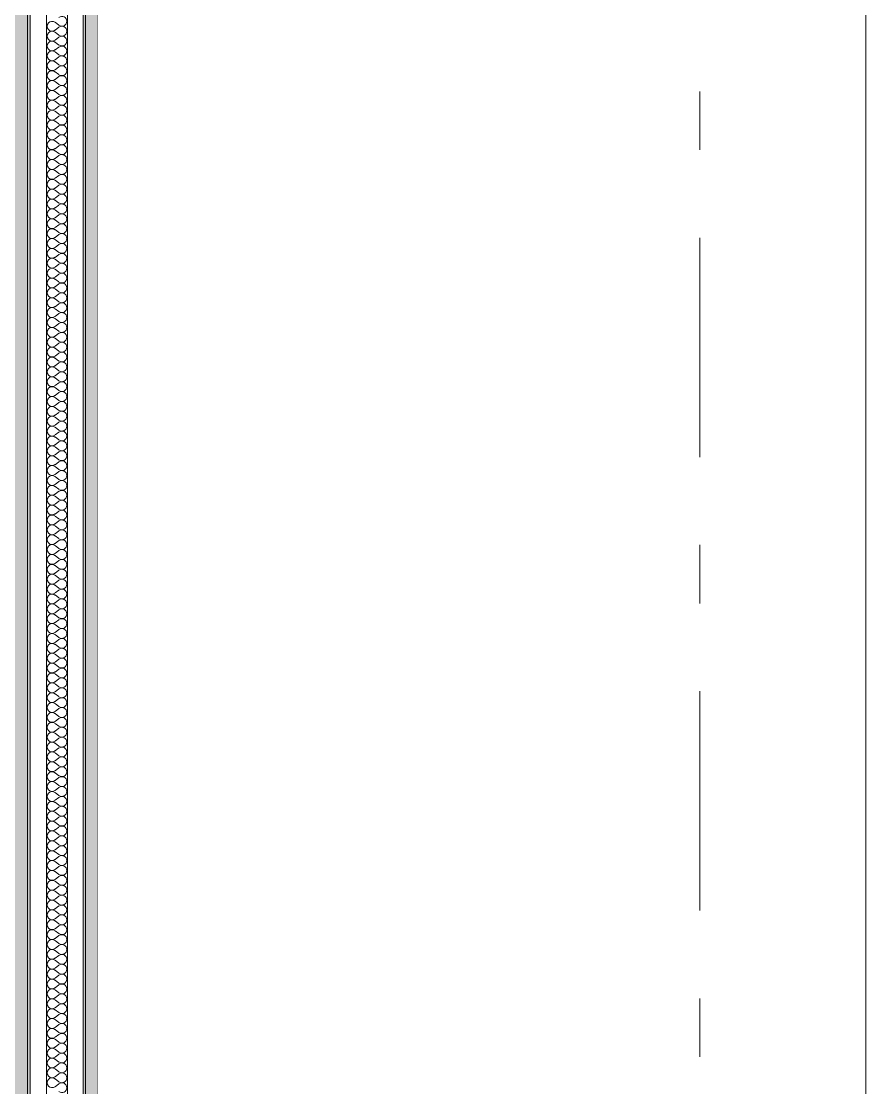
# Model space of a CAD drawing. Header units: millimetres. Extents: x -48147 to 1403542, y -455564 to 18123.
# Drawn here: x 1384228 to 1385246, y -441002 to -439716 of the extents above; entities that cross this region are included whole.
import ezdxf
from ezdxf.enums import TextEntityAlignment as Align

# ---------------------------------------------------------------- set-up
doc = ezdxf.new("R2010")
doc.units = ezdxf.units.MM
doc.header["$MEASUREMENT"] = 0
doc.linetypes.add('Double Dashed', pattern=[546.805537, 264.583325, -105.833328, 70.555556, -105.833328])
doc.linetypes.add('Wipeout_Contour', pattern=[1000, 0, -1000])
doc.layers.add('New_A-15-MG_Structural_Grid_Phase_2', color=7, linetype='Continuous')
doc.layers.add('New_A-25-M_Wall_Int', color=7, linetype='Continuous')
doc.layers.add('New_A-15-MG_Structural_Grid_Phase_2_Pen_No__222', color=7, linetype='Continuous', lineweight=13, true_color=0x65af33)
doc.layers.add('New_A-25-M_Wall_Int_Pen_No__107', color=7, linetype='Continuous', lineweight=15, true_color=0xa6a6a6)
doc.layers.add('New_A-25-M_Wall_Int_Pen_No__1', color=7, linetype='Continuous', lineweight=13)
doc.layers.add('New_A-25-M_Wall_Int_Pen_No__87', color=8, linetype='Continuous', lineweight=20)
doc.styles.add('GENERATED_STYLE_2', font='')
doc.styles.get('GENERATED_STYLE_2').set_extended_font_data('Swis721 BT')

# ---------------------------------------------------------------- blocks, each defined once
blk = doc.blocks.new('*X149', base_point=(1418663.2, -449992.5))
at = {"layer": 'New_A-25-M_Wall_Int_Pen_No__107', "linetype": 'Continuous'}
for p, q in [((1384268.7, -439717.5), (1384273.4, -439721.1)), ((1384268.7, -439727.1), (1384273.4, -439723.5)), ((1384268.7, -439729.4), (1384273.4, -439733)), ((1384268.7, -439739), (1384273.4, -439735.4)), ((1384268.7, -439741.3), (1384273.4, -439744.9)), ((1384268.7, -439750.9), (1384273.4, -439747.3)), ((1384268.7, -439753.2), (1384273.4, -439756.8)), ((1384268.7, -439762.8), (1384273.4, -439759.2)), ((1384268.7, -439765.1), (1384273.4, -439768.7)), ((1384268.7, -439774.7), (1384273.4, -439771.1)), ((1384268.7, -439777.1), (1384273.4, -439780.6)), ((1384268.7, -439786.6), (1384273.4, -439783)), ((1384268.7, -439789), (1384273.4, -439792.5)), ((1384268.7, -439798.5), (1384273.4, -439794.9)), ((1384268.7, -439800.9), (1384273.4, -439804.4)), ((1384268.7, -439810.4), (1384273.4, -439806.8)), ((1384268.7, -439812.8), (1384273.4, -439816.3)), ((1384268.7, -439822.3), (1384273.4, -439818.7)), ((1384268.7, -439824.7), (1384273.4, -439828.2)), ((1384268.7, -439834.2), (1384273.4, -439830.6)), ((1384268.7, -439836.6), (1384273.4, -439840.1)), ((1384268.7, -439846.1), (1384273.4, -439842.5)), ((1384268.7, -439848.5), (1384273.4, -439852.1)), ((1384268.7, -439858), (1384273.4, -439854.4)), ((1384268.7, -439860.4), (1384273.4, -439864)), ((1384268.7, -439869.9), (1384273.4, -439866.3)), ((1384268.7, -439872.3), (1384273.4, -439875.9)), ((1384268.7, -439881.8), (1384273.4, -439878.2)), ((1384268.7, -439884.2), (1384273.4, -439887.8)), ((1384268.7, -439893.7), (1384273.4, -439890.1)), ((1384268.7, -439896.1), (1384273.4, -439899.7)), ((1384268.7, -439905.6), (1384273.4, -439902.1)), ((1384268.7, -439908), (1384273.4, -439911.6)), ((1384268.7, -439917.5), (1384273.4, -439914)), ((1384268.7, -439919.9), (1384273.4, -439923.5)), ((1384268.7, -439929.4), (1384273.4, -439925.9)), ((1384268.7, -439931.8), (1384273.4, -439935.4)), ((1384268.7, -439941.3), (1384273.4, -439937.8)), ((1384268.7, -439943.7), (1384273.4, -439947.3)), ((1384268.7, -439953.2), (1384273.4, -439949.7)), ((1384268.7, -439955.6), (1384273.4, -439959.2)), ((1384268.7, -439965.1), (1384273.4, -439961.6)), ((1384268.7, -439967.5), (1384273.4, -439971.1)), ((1384268.7, -439977.1), (1384273.4, -439973.5)), ((1384268.7, -439979.4), (1384273.4, -439983)), ((1384268.7, -439989), (1384273.4, -439985.4)), ((1384268.7, -439991.3), (1384273.4, -439994.9)), ((1384268.7, -440000.9), (1384273.4, -439997.3)), ((1384268.7, -440003.2), (1384273.4, -440006.8)), ((1384268.7, -440012.8), (1384273.4, -440009.2)), ((1384268.7, -440015.1), (1384273.4, -440018.7)), ((1384268.7, -440024.7), (1384273.4, -440021.1)), ((1384268.7, -440027.1), (1384273.4, -440030.6)), ((1384268.7, -440036.6), (1384273.4, -440033)), ((1384268.7, -440039), (1384273.4, -440042.5)), ((1384268.7, -440048.5), (1384273.4, -440044.9)), ((1384268.7, -440050.9), (1384273.4, -440054.4)), ((1384268.7, -440060.4), (1384273.4, -440056.8)), ((1384268.7, -440062.8), (1384273.4, -440066.3)), ((1384268.7, -440072.3), (1384273.4, -440068.7)), ((1384268.7, -440074.7), (1384273.4, -440078.2)), ((1384268.7, -440084.2), (1384273.4, -440080.6)), ((1384268.7, -440086.6), (1384273.4, -440090.1)), ((1384268.7, -440096.1), (1384273.4, -440092.5)), ((1384268.7, -440098.5), (1384273.4, -440102.1)), ((1384268.7, -440108), (1384273.4, -440104.4)), ((1384268.7, -440110.4), (1384273.4, -440114)), ((1384268.7, -440119.9), (1384273.4, -440116.3)), ((1384268.7, -440122.3), (1384273.4, -440125.9)), ((1384268.7, -440131.8), (1384273.4, -440128.2)), ((1384268.7, -440134.2), (1384273.4, -440137.8)), ((1384268.7, -440143.7), (1384273.4, -440140.1)), ((1384268.7, -440146.1), (1384273.4, -440149.7)), ((1384268.7, -440155.6), (1384273.4, -440152.1)), ((1384268.7, -440158), (1384273.4, -440161.6)), ((1384268.7, -440167.5), (1384273.4, -440164)), ((1384268.7, -440169.9), (1384273.4, -440173.5)), ((1384268.7, -440179.4), (1384273.4, -440175.9)), ((1384268.7, -440181.8), (1384273.4, -440185.4)), ((1384268.7, -440191.3), (1384273.4, -440187.8)), ((1384268.7, -440193.7), (1384273.4, -440197.3)), ((1384268.7, -440203.2), (1384273.4, -440199.7)), ((1384268.7, -440205.6), (1384273.4, -440209.2)), ((1384268.7, -440215.1), (1384273.4, -440211.6)), ((1384268.7, -440217.5), (1384273.4, -440221.1)), ((1384268.7, -440227.1), (1384273.4, -440223.5)), ((1384268.7, -440229.4), (1384273.4, -440233)), ((1384268.7, -440239), (1384273.4, -440235.4)), ((1384268.7, -440241.3), (1384273.4, -440244.9)), ((1384268.7, -440250.9), (1384273.4, -440247.3)), ((1384268.7, -440253.2), (1384273.4, -440256.8)), ((1384268.7, -440262.8), (1384273.4, -440259.2)), ((1384268.7, -440265.1), (1384273.4, -440268.7)), ((1384268.7, -440274.7), (1384273.4, -440271.1)), ((1384268.7, -440277.1), (1384273.4, -440280.6)), ((1384268.7, -440286.6), (1384273.4, -440283)), ((1384268.7, -440289), (1384273.4, -440292.5)), ((1384268.7, -440298.5), (1384273.4, -440294.9)), ((1384268.7, -440300.9), (1384273.4, -440304.4)), ((1384268.7, -440310.4), (1384273.4, -440306.8)), ((1384268.7, -440312.8), (1384273.4, -440316.3)), ((1384268.7, -440322.3), (1384273.4, -440318.7)), ((1384268.7, -440324.7), (1384273.4, -440328.2)), ((1384268.7, -440334.2), (1384273.4, -440330.6)), ((1384268.7, -440336.6), (1384273.4, -440340.1)), ((1384268.7, -440346.1), (1384273.4, -440342.5)), ((1384268.7, -440348.5), (1384273.4, -440352.1)), ((1384268.7, -440358), (1384273.4, -440354.4)), ((1384268.7, -440360.4), (1384273.4, -440364)), ((1384268.7, -440369.9), (1384273.4, -440366.3)), ((1384268.7, -440372.3), (1384273.4, -440375.9)), ((1384268.7, -440381.8), (1384273.4, -440378.2)), ((1384268.7, -440384.2), (1384273.4, -440387.8)), ((1384268.7, -440393.7), (1384273.4, -440390.1)), ((1384268.7, -440396.1), (1384273.4, -440399.7)), ((1384268.7, -440405.6), (1384273.4, -440402.1)), ((1384268.7, -440408), (1384273.4, -440411.6)), ((1384268.7, -440417.5), (1384273.4, -440414)), ((1384268.7, -440419.9), (1384273.4, -440423.5)), ((1384268.7, -440429.4), (1384273.4, -440425.9)), ((1384268.7, -440431.8), (1384273.4, -440435.4)), ((1384268.7, -440441.3), (1384273.4, -440437.8)), ((1384268.7, -440443.7), (1384273.4, -440447.3)), ((1384268.7, -440453.2), (1384273.4, -440449.7)), ((1384268.7, -440455.6), (1384273.4, -440459.2)), ((1384268.7, -440465.1), (1384273.4, -440461.6)), ((1384268.7, -440467.5), (1384273.4, -440471.1)), ((1384268.7, -440477.1), (1384273.4, -440473.5)), ((1384268.7, -440479.4), (1384273.4, -440483)), ((1384268.7, -440489), (1384273.4, -440485.4)), ((1384268.7, -440491.3), (1384273.4, -440494.9)), ((1384268.7, -440500.9), (1384273.4, -440497.3)), ((1384268.7, -440503.2), (1384273.4, -440506.8)), ((1384268.7, -440512.8), (1384273.4, -440509.2)), ((1384268.7, -440515.1), (1384273.4, -440518.7)), ((1384268.7, -440524.7), (1384273.4, -440521.1)), ((1384268.7, -440527.1), (1384273.4, -440530.6)), ((1384268.7, -440536.6), (1384273.4, -440533)), ((1384268.7, -440539), (1384273.4, -440542.5)), ((1384268.7, -440548.5), (1384273.4, -440544.9)), ((1384268.7, -440550.9), (1384273.4, -440554.4)), ((1384268.7, -440560.4), (1384273.4, -440556.8)), ((1384268.7, -440562.8), (1384273.4, -440566.3)), ((1384268.7, -440572.3), (1384273.4, -440568.7)), ((1384268.7, -440574.7), (1384273.4, -440578.2)), ((1384268.7, -440584.2), (1384273.4, -440580.6)), ((1384268.7, -440586.6), (1384273.4, -440590.1)), ((1384268.7, -440596.1), (1384273.4, -440592.5)), ((1384268.7, -440598.5), (1384273.4, -440602.1)), ((1384268.7, -440608), (1384273.4, -440604.4)), ((1384268.7, -440610.4), (1384273.4, -440614)), ((1384268.7, -440619.9), (1384273.4, -440616.3)), ((1384268.7, -440622.3), (1384273.4, -440625.9)), ((1384268.7, -440631.8), (1384273.4, -440628.2)), ((1384268.7, -440634.2), (1384273.4, -440637.8)), ((1384268.7, -440643.7), (1384273.4, -440640.1)), ((1384268.7, -440646.1), (1384273.4, -440649.7)), ((1384268.7, -440655.6), (1384273.4, -440652.1)), ((1384268.7, -440658), (1384273.4, -440661.6)), ((1384268.7, -440667.5), (1384273.4, -440664)), ((1384268.7, -440669.9), (1384273.4, -440673.5)), ((1384268.7, -440679.4), (1384273.4, -440675.9)), ((1384268.7, -440681.8), (1384273.4, -440685.4)), ((1384268.7, -440691.3), (1384273.4, -440687.8)), ((1384268.7, -440693.7), (1384273.4, -440697.3)), ((1384268.7, -440703.2), (1384273.4, -440699.7)), ((1384268.7, -440705.6), (1384273.4, -440709.2)), ((1384268.7, -440715.1), (1384273.4, -440711.6)), ((1384268.7, -440717.5), (1384273.4, -440721.1)), ((1384268.7, -440727.1), (1384273.4, -440723.5)), ((1384268.7, -440729.4), (1384273.4, -440733)), ((1384268.7, -440739), (1384273.4, -440735.4)), ((1384268.7, -440741.3), (1384273.4, -440744.9)), ((1384268.7, -440750.9), (1384273.4, -440747.3)), ((1384268.7, -440753.2), (1384273.4, -440756.8)), ((1384268.7, -440762.8), (1384273.4, -440759.2)), ((1384268.7, -440765.1), (1384273.4, -440768.7)), ((1384268.7, -440774.7), (1384273.4, -440771.1)), ((1384268.7, -440777.1), (1384273.4, -440780.6)), ((1384268.7, -440786.6), (1384273.4, -440783)), ((1384268.7, -440789), (1384273.4, -440792.5)), ((1384268.7, -440798.5), (1384273.4, -440794.9)), ((1384268.7, -440800.9), (1384273.4, -440804.4)), ((1384268.7, -440810.4), (1384273.4, -440806.8)), ((1384268.7, -440812.8), (1384273.4, -440816.3)), ((1384268.7, -440822.3), (1384273.4, -440818.7)), ((1384268.7, -440824.7), (1384273.4, -440828.2)), ((1384268.7, -440834.2), (1384273.4, -440830.6)), ((1384268.7, -440836.6), (1384273.4, -440840.1)), ((1384268.7, -440846.1), (1384273.4, -440842.5)), ((1384268.7, -440848.5), (1384273.4, -440852.1)), ((1384268.7, -440858), (1384273.4, -440854.4)), ((1384268.7, -440860.4), (1384273.4, -440864)), ((1384268.7, -440869.9), (1384273.4, -440866.3)), ((1384268.7, -440872.3), (1384273.4, -440875.9)), ((1384268.7, -440881.8), (1384273.4, -440878.2)), ((1384268.7, -440884.2), (1384273.4, -440887.8)), ((1384268.7, -440893.7), (1384273.4, -440890.1)), ((1384268.7, -440896.1), (1384273.4, -440899.7)), ((1384268.7, -440905.6), (1384273.4, -440902.1)), ((1384268.7, -440908), (1384273.4, -440911.6)), ((1384268.7, -440917.5), (1384273.4, -440914)), ((1384268.7, -440919.9), (1384273.4, -440923.5)), ((1384268.7, -440929.4), (1384273.4, -440925.9)), ((1384268.7, -440931.8), (1384273.4, -440935.4)), ((1384268.7, -440941.3), (1384273.4, -440937.8)), ((1384268.7, -440943.7), (1384273.4, -440947.3)), ((1384268.7, -440953.2), (1384273.4, -440949.7)), ((1384268.7, -440955.6), (1384273.4, -440959.2)), ((1384268.7, -440965.1), (1384273.4, -440961.6)), ((1384268.7, -440967.5), (1384273.4, -440971.1)), ((1384268.7, -440977.1), (1384273.4, -440973.5)), ((1384268.7, -440979.4), (1384273.4, -440983)), ((1384268.7, -440989), (1384273.4, -440985.4)), ((1384268.7, -440991.3), (1384273.4, -440994.9)), ((1384268.7, -441000.9), (1384273.4, -440997.3))]:
    blk.add_line(p, q, dxfattribs=at)
for centre, start, end in [((1384277, -439716.3), 0, 126.8699), ((1384265.1, -439722.3), 53.1301, 306.8699), ((1384277, -439716.3), 233.1301, 0), ((1384277, -439728.2), 0, 126.8699), ((1384265.1, -439734.2), 53.1301, 306.8699), ((1384277, -439728.2), 233.1301, 0), ((1384277, -439740.1), 0, 126.8699), ((1384265.1, -439746.1), 53.1301, 306.8699), ((1384265.1, -439758), 53.1301, 306.8699), ((1384277, -439740.1), 233.1301, 0), ((1384277, -439752.1), 0, 126.8699), ((1384277, -439752.1), 233.1301, 0), ((1384265.1, -439769.9), 53.1301, 306.8699), ((1384277, -439764), 0, 126.8699), ((1384277, -439764), 233.1301, 0), ((1384265.1, -439781.8), 53.1301, 306.8699), ((1384277, -439775.9), 0, 126.8699), ((1384277, -439775.9), 233.1301, 0), ((1384265.1, -439793.7), 53.1301, 306.8699), ((1384277, -439787.8), 0, 126.8699), ((1384277, -439787.8), 233.1301, 0), ((1384265.1, -439805.6), 53.1301, 306.8699), ((1384277, -439799.7), 0, 126.8699), ((1384277, -439799.7), 233.1301, 0), ((1384265.1, -439817.5), 53.1301, 306.8699), ((1384277, -439811.6), 0, 126.8699), ((1384277, -439811.6), 233.1301, 0), ((1384265.1, -439829.4), 53.1301, 306.8699), ((1384277, -439823.5), 0, 126.8699), ((1384277, -439823.5), 233.1301, 0), ((1384277, -439835.4), 0, 126.8699), ((1384265.1, -439841.3), 53.1301, 306.8699), ((1384277, -439835.4), 233.1301, 0), ((1384277, -439847.3), 0, 126.8699), ((1384265.1, -439853.2), 53.1301, 306.8699), ((1384277, -439847.3), 233.1301, 0), ((1384277, -439859.2), 0, 126.8699), ((1384265.1, -439865.1), 53.1301, 306.8699), ((1384277, -439859.2), 233.1301, 0), ((1384277, -439871.1), 0, 126.8699), ((1384265.1, -439877.1), 53.1301, 306.8699), ((1384277, -439871.1), 233.1301, 0), ((1384277, -439883), 0, 126.8699), ((1384265.1, -439889), 53.1301, 306.8699), ((1384277, -439883), 233.1301, 0), ((1384277, -439894.9), 0, 126.8699), ((1384265.1, -439900.9), 53.1301, 306.8699), ((1384265.1, -439912.8), 53.1301, 306.8699), ((1384277, -439894.9), 233.1301, 0), ((1384277, -439906.8), 0, 126.8699), ((1384277, -439906.8), 233.1301, 0), ((1384265.1, -439924.7), 53.1301, 306.8699), ((1384277, -439918.7), 0, 126.8699), ((1384277, -439918.7), 233.1301, 0), ((1384265.1, -439936.6), 53.1301, 306.8699), ((1384277, -439930.6), 0, 126.8699), ((1384277, -439930.6), 233.1301, 0), ((1384265.1, -439948.5), 53.1301, 306.8699), ((1384277, -439942.5), 0, 126.8699), ((1384277, -439942.5), 233.1301, 0), ((1384265.1, -439960.4), 53.1301, 306.8699), ((1384277, -439954.4), 0, 126.8699), ((1384277, -439954.4), 233.1301, 0), ((1384265.1, -439972.3), 53.1301, 306.8699), ((1384277, -439966.3), 0, 126.8699), ((1384277, -439966.3), 233.1301, 0), ((1384265.1, -439984.2), 53.1301, 306.8699), ((1384277, -439978.2), 0, 126.8699), ((1384277, -439978.2), 233.1301, 0), ((1384277, -439990.1), 0, 126.8699), ((1384265.1, -439996.1), 53.1301, 306.8699), ((1384277, -439990.1), 233.1301, 0), ((1384277, -440002.1), 0, 126.8699), ((1384265.1, -440008), 53.1301, 306.8699), ((1384277, -440002.1), 233.1301, 0), ((1384277, -440014), 0, 126.8699), ((1384265.1, -440019.9), 53.1301, 306.8699), ((1384277, -440014), 233.1301, 0), ((1384277, -440025.9), 0, 126.8699), ((1384265.1, -440031.8), 53.1301, 306.8699), ((1384277, -440025.9), 233.1301, 0), ((1384277, -440037.8), 0, 126.8699), ((1384265.1, -440043.7), 53.1301, 306.8699), ((1384277, -440037.8), 233.1301, 0), ((1384277, -440049.7), 0, 126.8699), ((1384265.1, -440055.6), 53.1301, 306.8699), ((1384277, -440049.7), 233.1301, 0), ((1384277, -440061.6), 0, 126.8699), ((1384265.1, -440067.5), 53.1301, 306.8699), ((1384265.1, -440079.4), 53.1301, 306.8699), ((1384277, -440061.6), 233.1301, 0), ((1384277, -440073.5), 0, 126.8699), ((1384277, -440073.5), 233.1301, 0), ((1384265.1, -440091.3), 53.1301, 306.8699), ((1384277, -440085.4), 0, 126.8699), ((1384277, -440085.4), 233.1301, 0), ((1384265.1, -440103.2), 53.1301, 306.8699), ((1384277, -440097.3), 0, 126.8699), ((1384277, -440097.3), 233.1301, 0), ((1384265.1, -440115.1), 53.1301, 306.8699), ((1384277, -440109.2), 0, 126.8699), ((1384277, -440109.2), 233.1301, 0), ((1384265.1, -440127.1), 53.1301, 306.8699), ((1384277, -440121.1), 0, 126.8699), ((1384277, -440121.1), 233.1301, 0), ((1384265.1, -440139), 53.1301, 306.8699), ((1384277, -440133), 0, 126.8699), ((1384277, -440133), 233.1301, 0), ((1384265.1, -440150.9), 53.1301, 306.8699), ((1384277, -440144.9), 0, 126.8699), ((1384277, -440144.9), 233.1301, 0), ((1384277, -440156.8), 0, 126.8699), ((1384265.1, -440162.8), 53.1301, 306.8699), ((1384277, -440156.8), 233.1301, 0), ((1384277, -440168.7), 0, 126.8699), ((1384265.1, -440174.7), 53.1301, 306.8699), ((1384277, -440168.7), 233.1301, 0), ((1384277, -440180.6), 0, 126.8699), ((1384265.1, -440186.6), 53.1301, 306.8699), ((1384277, -440180.6), 233.1301, 0), ((1384277, -440192.5), 0, 126.8699), ((1384265.1, -440198.5), 53.1301, 306.8699), ((1384277, -440192.5), 233.1301, 0), ((1384277, -440204.4), 0, 126.8699), ((1384265.1, -440210.4), 53.1301, 306.8699), ((1384277, -440204.4), 233.1301, 0), ((1384277, -440216.3), 0, 126.8699), ((1384265.1, -440222.3), 53.1301, 306.8699), ((1384265.1, -440234.2), 53.1301, 306.8699), ((1384277, -440216.3), 233.1301, 0), ((1384277, -440228.2), 0, 126.8699), ((1384277, -440228.2), 233.1301, 0), ((1384265.1, -440246.1), 53.1301, 306.8699), ((1384277, -440240.1), 0, 126.8699), ((1384277, -440240.1), 233.1301, 0), ((1384265.1, -440258), 53.1301, 306.8699), ((1384277, -440252.1), 0, 126.8699), ((1384277, -440252.1), 233.1301, 0), ((1384265.1, -440269.9), 53.1301, 306.8699), ((1384277, -440264), 0, 126.8699), ((1384277, -440264), 233.1301, 0), ((1384265.1, -440281.8), 53.1301, 306.8699), ((1384277, -440275.9), 0, 126.8699), ((1384277, -440275.9), 233.1301, 0), ((1384265.1, -440293.7), 53.1301, 306.8699), ((1384277, -440287.8), 0, 126.8699), ((1384277, -440287.8), 233.1301, 0), ((1384265.1, -440305.6), 53.1301, 306.8699), ((1384277, -440299.7), 0, 126.8699), ((1384277, -440299.7), 233.1301, 0), ((1384277, -440311.6), 0, 126.8699), ((1384265.1, -440317.5), 53.1301, 306.8699), ((1384277, -440311.6), 233.1301, 0), ((1384277, -440323.5), 0, 126.8699), ((1384265.1, -440329.4), 53.1301, 306.8699), ((1384277, -440323.5), 233.1301, 0), ((1384277, -440335.4), 0, 126.8699), ((1384265.1, -440341.3), 53.1301, 306.8699), ((1384277, -440335.4), 233.1301, 0), ((1384277, -440347.3), 0, 126.8699), ((1384265.1, -440353.2), 53.1301, 306.8699), ((1384277, -440347.3), 233.1301, 0), ((1384277, -440359.2), 0, 126.8699), ((1384265.1, -440365.1), 53.1301, 306.8699), ((1384277, -440359.2), 233.1301, 0), ((1384277, -440371.1), 0, 126.8699), ((1384265.1, -440377.1), 53.1301, 306.8699), ((1384277, -440371.1), 233.1301, 0), ((1384277, -440383), 0, 126.8699), ((1384265.1, -440389), 53.1301, 306.8699), ((1384265.1, -440400.9), 53.1301, 306.8699), ((1384277, -440383), 233.1301, 0), ((1384277, -440394.9), 0, 126.8699), ((1384277, -440394.9), 233.1301, 0), ((1384265.1, -440412.8), 53.1301, 306.8699), ((1384277, -440406.8), 0, 126.8699), ((1384277, -440406.8), 233.1301, 0), ((1384265.1, -440424.7), 53.1301, 306.8699), ((1384277, -440418.7), 0, 126.8699), ((1384277, -440418.7), 233.1301, 0), ((1384265.1, -440436.6), 53.1301, 306.8699), ((1384277, -440430.6), 0, 126.8699), ((1384277, -440430.6), 233.1301, 0), ((1384265.1, -440448.5), 53.1301, 306.8699), ((1384277, -440442.5), 0, 126.8699), ((1384277, -440442.5), 233.1301, 0), ((1384265.1, -440460.4), 53.1301, 306.8699), ((1384277, -440454.4), 0, 126.8699), ((1384277, -440454.4), 233.1301, 0), ((1384265.1, -440472.3), 53.1301, 306.8699), ((1384277, -440466.3), 0, 126.8699), ((1384277, -440466.3), 233.1301, 0), ((1384277, -440478.2), 0, 126.8699), ((1384265.1, -440484.2), 53.1301, 306.8699), ((1384277, -440478.2), 233.1301, 0), ((1384277, -440490.1), 0, 126.8699), ((1384265.1, -440496.1), 53.1301, 306.8699), ((1384277, -440490.1), 233.1301, 0), ((1384277, -440502.1), 0, 126.8699), ((1384265.1, -440508), 53.1301, 306.8699), ((1384277, -440502.1), 233.1301, 0), ((1384277, -440514), 0, 126.8699), ((1384265.1, -440519.9), 53.1301, 306.8699), ((1384277, -440514), 233.1301, 0), ((1384277, -440525.9), 0, 126.8699), ((1384265.1, -440531.8), 53.1301, 306.8699), ((1384277, -440525.9), 233.1301, 0), ((1384277, -440537.8), 0, 126.8699), ((1384265.1, -440543.7), 53.1301, 306.8699), ((1384265.1, -440555.6), 53.1301, 306.8699), ((1384277, -440537.8), 233.1301, 0), ((1384277, -440549.7), 0, 126.8699), ((1384277, -440549.7), 233.1301, 0), ((1384265.1, -440567.5), 53.1301, 306.8699), ((1384277, -440561.6), 0, 126.8699), ((1384277, -440561.6), 233.1301, 0), ((1384265.1, -440579.4), 53.1301, 306.8699), ((1384277, -440573.5), 0, 126.8699), ((1384277, -440573.5), 233.1301, 0), ((1384265.1, -440591.3), 53.1301, 306.8699), ((1384277, -440585.4), 0, 126.8699), ((1384277, -440585.4), 233.1301, 0), ((1384265.1, -440603.2), 53.1301, 306.8699), ((1384277, -440597.3), 0, 126.8699), ((1384277, -440597.3), 233.1301, 0), ((1384265.1, -440615.1), 53.1301, 306.8699), ((1384277, -440609.2), 0, 126.8699), ((1384277, -440609.2), 233.1301, 0), ((1384265.1, -440627.1), 53.1301, 306.8699), ((1384277, -440621.1), 0, 126.8699), ((1384277, -440621.1), 233.1301, 0), ((1384277, -440633), 0, 126.8699), ((1384265.1, -440639), 53.1301, 306.8699), ((1384277, -440633), 233.1301, 0), ((1384277, -440644.9), 0, 126.8699), ((1384265.1, -440650.9), 53.1301, 306.8699), ((1384277, -440644.9), 233.1301, 0), ((1384277, -440656.8), 0, 126.8699), ((1384265.1, -440662.8), 53.1301, 306.8699), ((1384277, -440656.8), 233.1301, 0), ((1384277, -440668.7), 0, 126.8699), ((1384265.1, -440674.7), 53.1301, 306.8699), ((1384277, -440668.7), 233.1301, 0), ((1384277, -440680.6), 0, 126.8699), ((1384265.1, -440686.6), 53.1301, 306.8699), ((1384277, -440680.6), 233.1301, 0), ((1384277, -440692.5), 0, 126.8699), ((1384265.1, -440698.5), 53.1301, 306.8699), ((1384277, -440692.5), 233.1301, 0), ((1384277, -440704.4), 0, 126.8699), ((1384265.1, -440710.4), 53.1301, 306.8699), ((1384265.1, -440722.3), 53.1301, 306.8699), ((1384277, -440704.4), 233.1301, 0), ((1384277, -440716.3), 0, 126.8699), ((1384277, -440716.3), 233.1301, 0), ((1384265.1, -440734.2), 53.1301, 306.8699), ((1384277, -440728.2), 0, 126.8699), ((1384277, -440728.2), 233.1301, 0), ((1384265.1, -440746.1), 53.1301, 306.8699), ((1384277, -440740.1), 0, 126.8699), ((1384277, -440740.1), 233.1301, 0), ((1384265.1, -440758), 53.1301, 306.8699), ((1384277, -440752.1), 0, 126.8699), ((1384277, -440752.1), 233.1301, 0), ((1384265.1, -440769.9), 53.1301, 306.8699), ((1384277, -440764), 0, 126.8699), ((1384277, -440764), 233.1301, 0), ((1384265.1, -440781.8), 53.1301, 306.8699), ((1384277, -440775.9), 0, 126.8699), ((1384277, -440775.9), 233.1301, 0), ((1384265.1, -440793.7), 53.1301, 306.8699), ((1384277, -440787.8), 0, 126.8699), ((1384277, -440787.8), 233.1301, 0), ((1384277, -440799.7), 0, 126.8699), ((1384265.1, -440805.6), 53.1301, 306.8699), ((1384277, -440799.7), 233.1301, 0), ((1384277, -440811.6), 0, 126.8699), ((1384265.1, -440817.5), 53.1301, 306.8699), ((1384277, -440811.6), 233.1301, 0), ((1384277, -440823.5), 0, 126.8699), ((1384265.1, -440829.4), 53.1301, 306.8699), ((1384277, -440823.5), 233.1301, 0), ((1384277, -440835.4), 0, 126.8699), ((1384265.1, -440841.3), 53.1301, 306.8699), ((1384277, -440835.4), 233.1301, 0), ((1384277, -440847.3), 0, 126.8699), ((1384265.1, -440853.2), 53.1301, 306.8699), ((1384277, -440847.3), 233.1301, 0), ((1384277, -440859.2), 0, 126.8699), ((1384265.1, -440865.1), 53.1301, 306.8699), ((1384265.1, -440877.1), 53.1301, 306.8699), ((1384277, -440859.2), 233.1301, 0), ((1384277, -440871.1), 0, 126.8699), ((1384277, -440871.1), 233.1301, 0), ((1384265.1, -440889), 53.1301, 306.8699), ((1384277, -440883), 0, 126.8699), ((1384277, -440883), 233.1301, 0), ((1384265.1, -440900.9), 53.1301, 306.8699), ((1384277, -440894.9), 0, 126.8699), ((1384277, -440894.9), 233.1301, 0), ((1384265.1, -440912.8), 53.1301, 306.8699), ((1384277, -440906.8), 0, 126.8699), ((1384277, -440906.8), 233.1301, 0), ((1384265.1, -440924.7), 53.1301, 306.8699), ((1384277, -440918.7), 0, 126.8699), ((1384277, -440918.7), 233.1301, 0), ((1384265.1, -440936.6), 53.1301, 306.8699), ((1384277, -440930.6), 0, 126.8699), ((1384277, -440930.6), 233.1301, 0), ((1384265.1, -440948.5), 53.1301, 306.8699), ((1384277, -440942.5), 0, 126.8699), ((1384277, -440942.5), 233.1301, 0), ((1384277, -440954.4), 0, 126.8699), ((1384265.1, -440960.4), 53.1301, 306.8699), ((1384277, -440954.4), 233.1301, 0), ((1384277, -440966.3), 0, 126.8699), ((1384265.1, -440972.3), 53.1301, 306.8699), ((1384277, -440966.3), 233.1301, 0), ((1384277, -440978.2), 0, 126.8699), ((1384265.1, -440984.2), 53.1301, 306.8699), ((1384277, -440978.2), 233.1301, 0), ((1384277, -440990.1), 0, 126.8699), ((1384265.1, -440996.1), 53.1301, 306.8699), ((1384277, -440990.1), 233.1301, 0), ((1384277, -441002.1), 0, 126.8699), ((1384277, -441002.1), 233.1301, 0)]:
    blk.add_arc(centre, 5.95, start, end, dxfattribs=at)
blk = doc.blocks.new('Section Elem_118_1', base_point=(1418663.2, -449992.5))
at = {"layer": 'New_A-25-M_Wall_Int_Pen_No__107', "linetype": 'Continuous'}
blk.add_hatch(color=256, dxfattribs=at).paths.add_polyline_path([(1384235.6, -438292.5), (1384220.6, -438292.5), (1384220.6, -442192.5), (1384235.6, -442192.5)])
at = {"layer": 'New_A-25-M_Wall_Int_Pen_No__107', "linetype": 'Continuous', "lineweight": 0, "true_color": 0x535353}
blk.add_hatch(color=251, dxfattribs=at).paths.add_polyline_path([(1384238.6, -438292.5), (1384235.6, -438292.5), (1384235.6, -442192.5), (1384238.6, -442192.5)])
at = {"layer": 'New_A-25-M_Wall_Int_Pen_No__1', "linetype": 'Continuous'}
blk.add_line((1384320.6, -438292.5), (1384320.6, -441892.5), dxfattribs=at)
at = {"color": 254, "linetype": 'Wipeout_Contour', "lineweight": 0, "ltscale": 5810281.96253961}
blk.add_wipeout([(1384258.6, -438292.5), (1384238.6, -438292.5), (1384238.6, -442192.5), (1384258.6, -442192.5)], dxfattribs=at).dxf.layer = 'New_A-25-M_Wall_Int'
at = {"layer": 'New_A-25-M_Wall_Int_Pen_No__1', "linetype": 'Continuous'}
for p, q in [((1384235.6, -438292.5), (1384235.6, -442192.5)), ((1384238.6, -438292.5), (1384238.6, -442192.5))]:
    blk.add_line(p, q, dxfattribs=at)
at = {"color": 254, "linetype": 'Wipeout_Contour', "lineweight": 0, "ltscale": 5810367.729483834}
blk.add_wipeout([(1384283.6, -438292.5), (1384258.6, -438292.5), (1384258.6, -442192.5), (1384283.6, -442192.5)], dxfattribs=at).dxf.layer = 'New_A-25-M_Wall_Int'
at = {"layer": 'New_A-25-M_Wall_Int_Pen_No__1', "linetype": 'Continuous'}
blk.add_line((1384258.6, -438292.5), (1384258.6, -442192.5), dxfattribs=at)
at = {"layer": 'New_A-25-M_Wall_Int'}
blk.add_blockref('*X149', (1418663.2, -449992.5), dxfattribs=at)
at = {"color": 254, "linetype": 'Wipeout_Contour', "lineweight": 0, "ltscale": 5810451.59060231}
blk.add_wipeout([(1384302.6, -438292.5), (1384283.6, -438292.5), (1384283.6, -442192.5), (1384302.6, -442192.5)], dxfattribs=at).dxf.layer = 'New_A-25-M_Wall_Int'
at = {"layer": 'New_A-25-M_Wall_Int_Pen_No__107', "linetype": 'Continuous', "lineweight": 0, "true_color": 0x535353}
blk.add_hatch(color=251, dxfattribs=at).paths.add_polyline_path([(1384305.6, -438292.5), (1384302.6, -438292.5), (1384302.6, -442192.5), (1384305.6, -442192.5)])
at = {"layer": 'New_A-25-M_Wall_Int_Pen_No__107', "linetype": 'Continuous'}
blk.add_hatch(color=256, dxfattribs=at).paths.add_polyline_path([(1384320.6, -438292.5), (1384305.6, -438292.5), (1384305.6, -442192.5), (1384320.6, -442192.5)])
at = {"layer": 'New_A-25-M_Wall_Int_Pen_No__1', "linetype": 'Continuous'}
for p, q in [((1384283.6, -438292.5), (1384283.6, -442192.5)), ((1384302.6, -438292.5), (1384302.6, -442192.5)), ((1384305.6, -438292.5), (1384305.6, -442192.5))]:
    blk.add_line(p, q, dxfattribs=at)
blk = doc.blocks.new('Section Elem_119_1', base_point=(1418663.2, -449992.5))
at = {"color": 254, "linetype": 'Wipeout_Contour', "lineweight": 0, "ltscale": 5813782.089997219}
blk.add_wipeout([(1385246.3, -439317.5), (1384858.1, -439317.5), (1384858.1, -441892.5), (1385246.3, -441892.5)], dxfattribs=at).dxf.layer = 'New_A-25-M_Wall_Int'
at = {"layer": 'New_A-25-M_Wall_Int_Pen_No__87', "linetype": 'Continuous'}
blk.add_line((1385246.3, -439317.5), (1385246.3, -441892.5), dxfattribs=at)
blk = doc.blocks.new('Section Elem_221_1', base_point=(1418663.2, -449992.5))
at = {"color": 254, "linetype": 'Wipeout_Contour', "lineweight": 0, "ltscale": 8716722.215115327}
blk.add_wipeout([(1384320.6, -439292.5), (1384320.6, -441892.5), (1384858.1, -441892.5), (1384858.1, -439317.5), (1384322.2, -439317.5), (1384322.2, -439292.5)], dxfattribs=at).dxf.layer = 'New_A-25-M_Wall_Int'
blk = doc.blocks.new('Standard grid marker[1]_1', base_point=(1385046.3, -428587.9))
at = {"layer": 'New_A-15-MG_Structural_Grid_Phase_2_Pen_No__222', "linetype": 'Double Dashed'}
blk.add_line((1385046.3, -429587.9), (1385046.3, -452992.5), dxfattribs=at)
at = {"layer": 'New_A-15-MG_Structural_Grid_Phase_2_Pen_No__222', "style": 'GENERATED_STYLE_2'}
for tag, p in [('AC_MarkerText_1_0', (1385046.3, -428316.2)), ('AC_MarkerText_1_1', (1385046.3, -454220.8))]:
    blk.add_attdef(tag, text='', height=175, rotation=360, dxfattribs=at).set_placement(p, align=Align.MIDDLE_CENTER)

msp = doc.modelspace()

# ---------------------------------------------------------------- block references
at = {"layer": 'New_A-25-M_Wall_Int'}
for name in ['Section Elem_118_1', 'Section Elem_119_1']:
    msp.add_blockref(name, (1418663.2, -449992.5), dxfattribs=at)

# ---------------------------------------------------------------- next in the draw order: block references
msp.add_blockref('Section Elem_221_1', (1418663.2, -449992.5), dxfattribs=at)

# ---------------------------------------------------------------- next in the draw order: block references
at = {"layer": 'New_A-15-MG_Structural_Grid_Phase_2', "color": 8, "linetype": 'Continuous', "lineweight": 15}
msp.add_blockref('Standard grid marker[1]_1', (1385046.3, -428587.9), dxfattribs=at)

doc.saveas('drawing.dxf')
